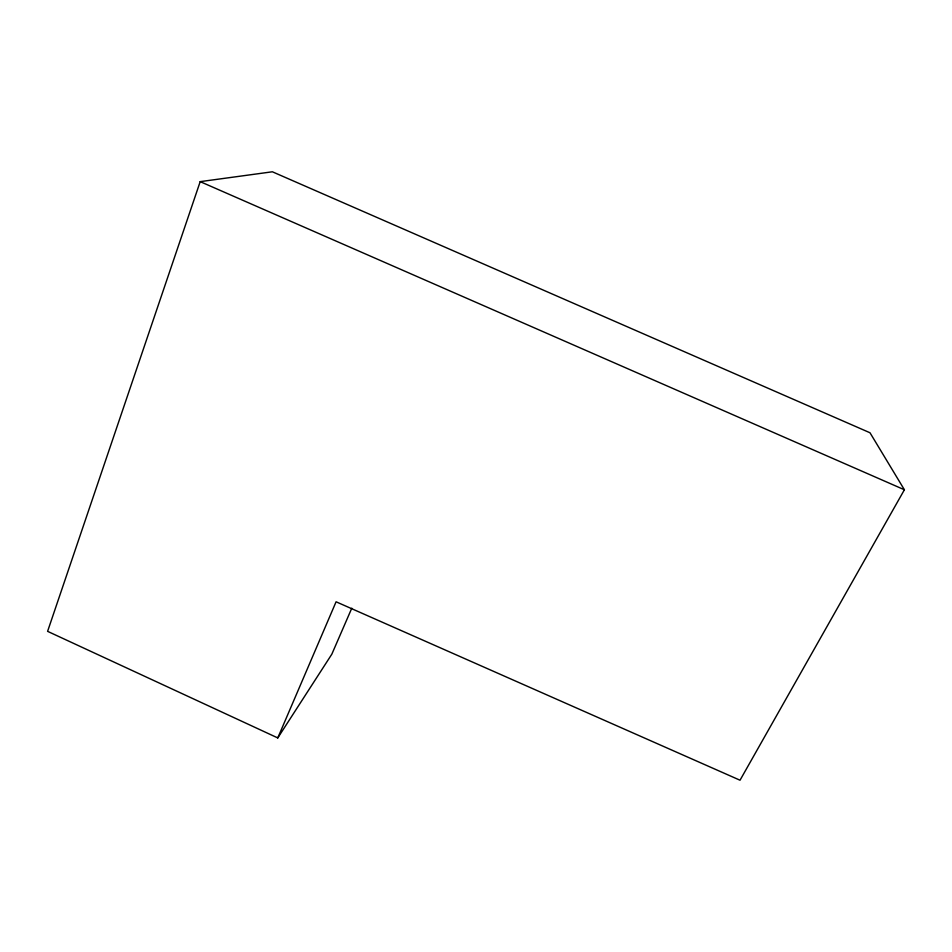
<?xml version="1.0" encoding="UTF-8"?>
<svg xmlns="http://www.w3.org/2000/svg" width="952" height="952" viewBox="0 0 952 952"><rect width="100%" height="100%" fill="white"/><g stroke="black" fill="none" stroke-linecap="round" stroke-linejoin="round"><path stroke-width="1.43" d="M277.77 737.931L336.08 601.795L740.025 780.212L904.4 489.768L869.997 432.767L272.379 171.788L200.194 181.642L47.6 631.343L277.77 737.931L331.832 654.179L351.788 608.197M200.194 181.642L904.4 489.768"/></g></svg>
